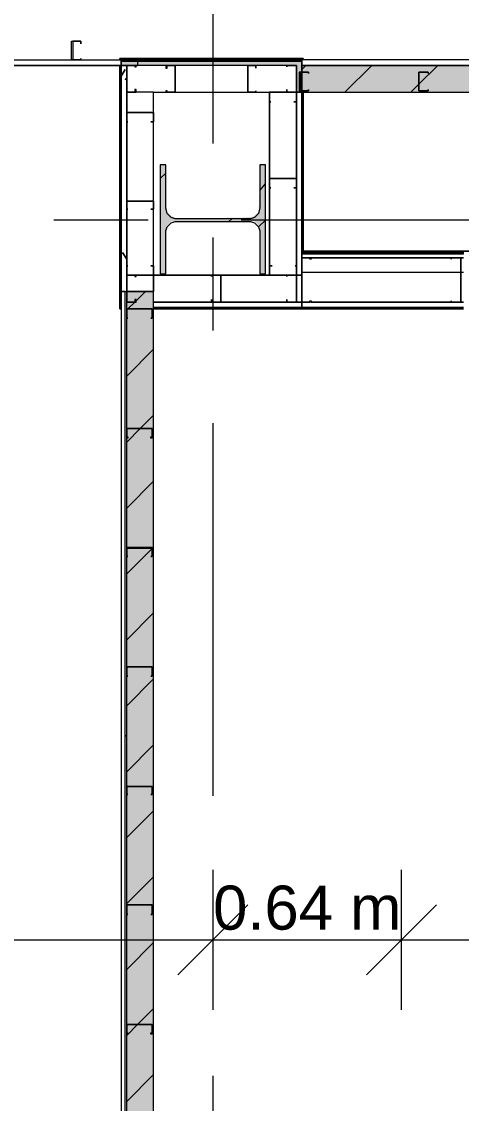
# Model space of a CAD drawing. Header units: metres. Extents: x -2 to 237, y -8 to 52.
# Drawn here: x 21.011 to 22.507, y 29.185 to 32.869 of the extents above; entities that cross this region are included whole.
import ezdxf

# ---------------------------------------------------------------- set-up
doc = ezdxf.new("R2010")
doc.units = ezdxf.units.M
doc.layers.add('HVAC - Ductos', color=5, linetype='Continuous', lineweight=0)
doc.layers.add('PDF_Text', color=7, linetype='Continuous', lineweight=0)
doc.layers.add('PDF_Geometry', color=7, linetype='Continuous', lineweight=0, true_color=0xaaaaaa)
doc.layers.add('PDF_Solid Fills', color=7, linetype='Continuous', lineweight=0, true_color=0xffffff)
doc.styles.add('PDF Helvetica', font='')
doc.styles.get('PDF Helvetica').set_extended_font_data('Helvetica')

msp = doc.modelspace()

# ---------------------------------------------------------------- hatches: boundary and pattern name
at = {"layer": 'PDF_Solid Fills', "lineweight": 0, "transparency": 33554559}
for points in [[(21.9453, 32.7197), (21.9453, 32.628), (21.9637, 32.628), (21.9637, 32.7334), (21.3497, 32.7334), (21.3497, 32.7197)], [(21.9637, 32.7197), (21.9637, 32.6281), (25.4274, 32.6281), (25.4274, 32.7197)], [(21.5009, 32.234), (21.5009, 32.3806), (21.4826, 32.3806), (21.4826, 32.0095), (21.5009, 32.0095), (21.5009, 32.1607), (21.5055, 32.1745), (21.5193, 32.1882), (21.8033, 32.1882), (21.8216, 32.1699), (21.8216, 32.0095), (21.8399, 32.0095), (21.8399, 32.3806), (21.8216, 32.3806), (21.8171, 32.2203), (21.8033, 32.2065), (21.7896, 32.2019), (21.533, 32.1973), (21.533, 32.2019), (21.5193, 32.2065), (21.5101, 32.2157), (21.5055, 32.2157), (21.5055, 32.234)]]:
    msp.add_hatch(color=256, dxfattribs=at).paths.add_polyline_path(points)
h = msp.add_hatch(color=256, dxfattribs=at)
h.paths.add_polyline_path([(21.3681, 26.1404), (21.4597, 26.1404), (21.4597, 31.95), (21.3681, 31.95), (21.3681, 28.2388), (21.4001, 28.2388), (21.3681, 28.2342)])
h.paths.add_polyline_path([(21.4597, 26.0168), (21.3681, 26.0168), (21.3681, 23.4099), (21.4597, 23.4099)])

# ---------------------------------------------------------------- linework, layer by layer
at = {"layer": 'HVAC - Ductos', "lineweight": 0}
for points in [[(21.6613, 29.9799), (21.6613, 29.7416), (21.6613, 29.5033)], [(22.3027, 29.5033), (22.3027, 29.7416), (22.3027, 29.9799)], [(21.7804, 29.8607), (21.6613, 29.7416), (21.5422, 29.6225)], [(22.4218, 29.8607), (22.3027, 29.7416), (22.1836, 29.6225)], [(11.1556, 29.7416), (12.466, 29.7416), (13.2632, 29.7416), (14.711, 29.7416), (18.028, 29.7416), (21.6613, 29.7416), (22.5409, 29.7416)]]:
    msp.add_lwpolyline(points, dxfattribs=at)
at = {"layer": 'PDF_Geometry', "lineweight": 0}
for points in [[(21.6613, 33.7231), (21.6613, 32.454)], [(21.2123, 32.7929), (21.2123, 32.7929)], [(7.4491, 32.7197), (7.4674, 32.7197), (9.0618, 32.7197), (9.0618, 32.738), (9.4421, 32.738), (9.4421, 32.7197), (21.4047, 32.7197)], [(21.9453, 32.628), (21.9637, 32.628), (21.9637, 32.6326), (21.9637, 32.6967), (21.9637, 32.738), (21.4047, 32.738), (21.4047, 32.7197), (9.4421, 32.7197), (9.4421, 32.738), (21.3497, 32.738), (21.3497, 32.628), (21.3497, 31.95), (21.3497, 26.1404), (21.4597, 26.1404), (21.4597, 31.95), (21.4597, 32.628), (21.7804, 32.628)], [(21.1848, 32.738), (21.1848, 32.738)], [(21.2123, 32.7426), (21.2123, 32.7426)], [(21.3497, 31.895), (21.3451, 31.8904), (21.3497, 31.8904), (21.3451, 31.8904), (21.3451, 32.7197), (21.3451, 31.8904), (21.3497, 31.895), (21.3497, 32.7197), (21.3497, 32.628)], [(21.3635, 31.95), (21.3497, 31.95), (21.3497, 32.628), (21.3497, 32.7197), (21.3497, 32.7334), (21.3497, 32.738), (21.3497, 32.7334), (21.9637, 32.7334), (21.9637, 32.7197), (21.9637, 32.6967), (21.9637, 32.6326), (21.9637, 32.628), (21.9637, 32.6326), (21.9637, 32.6967), (21.9637, 32.7197), (21.9637, 32.7334), (21.9637, 32.7197), (21.9637, 32.738), (21.9637, 32.7197), (25.4274, 32.7197), (21.9637, 32.7197)], [(21.3497, 32.7334), (21.3497, 32.7334)], [(21.3497, 32.7334), (21.3497, 31.95), (21.3497, 32.7334)], [(21.3497, 32.7197), (21.3497, 32.7197)], [(21.3635, 26.1404), (21.3635, 31.95), (21.3497, 31.95), (21.3497, 31.895), (21.3497, 32.7197)], [(22.5135, 32.0141), (22.5043, 32.0141), (21.9637, 32.0141), (21.9637, 32.005), (21.9453, 32.005), (21.9453, 32.3027), (21.9453, 32.005), (21.9637, 32.005), (21.9637, 32.628), (21.9637, 32.005), (21.9637, 32.0828), (21.9637, 32.628), (21.9453, 32.628), (21.9453, 32.7197), (21.3681, 32.7197), (21.3681, 32.628), (21.3681, 31.95), (21.4597, 31.95), (21.4597, 32.005), (21.8537, 32.005), (21.8537, 32.628), (21.8537, 32.005), (21.4597, 32.005), (21.4597, 31.95), (21.3681, 31.95)], [(21.7804, 32.7197), (21.7804, 32.7197)], [(21.7804, 32.7197), (21.7804, 32.7197)], [(21.9133, 32.7151), (21.9133, 32.7151)], [(21.9453, 32.7197), (21.9453, 32.7197)], [(21.9453, 32.7197), (21.9453, 32.7197)], [(21.8079, 32.7105), (21.8079, 32.7105)], [(21.9133, 32.6372), (21.9133, 32.6372)], [(21.7804, 32.628), (21.7804, 32.628)], [(21.7804, 32.628), (21.7804, 32.628)], [(21.8079, 32.6326), (21.8079, 32.6326)], [(21.8079, 32.628), (21.9133, 32.628)], [(21.8537, 32.628), (21.8537, 32.628)], [(21.8537, 32.628), (21.8537, 32.628)], [(21.9453, 32.628), (21.9453, 32.628)], [(21.9453, 32.628), (21.9453, 32.628)], [(21.9453, 32.628), (21.9453, 32.628)], [(21.9453, 32.628), (21.9453, 32.628)], [(21.9637, 32.628), (21.9637, 32.628)], [(21.9637, 32.628), (21.9637, 32.0828), (21.9637, 32.2753), (21.9637, 32.0828), (22.5135, 32.0828), (21.9637, 32.0828), (21.9683, 32.0874), (22.5135, 32.0874)], [(21.8583, 32.596), (21.8583, 32.596)], [(21.9362, 32.596), (21.9362, 32.596)], [(21.3726, 32.5272), (21.3726, 32.5272)], [(21.4505, 32.5272), (21.4505, 32.5272)], [(21.4826, 32.3348), (21.5009, 32.3531)], [(21.8216, 32.2935), (21.84, 32.3165)], [(21.8583, 32.3027), (21.8583, 32.3027)], [(21.9362, 32.3027), (21.9362, 32.3027)], [(21.3681, 32.2569), (21.3681, 32.2569)], [(21.3681, 32.2569), (21.3681, 32.2569)], [(21.3726, 32.2295), (21.3726, 32.2295)], [(21.4505, 32.2295), (21.4505, 32.2295)], [(21.7162, 32.1882), (21.7254, 32.1973)], [(21.4413, 32.1928), (21.1206, 32.1928)], [(23.0266, 32.1928), (21.7575, 32.1928)], [(21.8171, 32.1699), (21.84, 32.1928)], [(21.6613, 32.1332), (21.6613, 31.8171)], [(22.5135, 32.0141), (22.5043, 32.0141), (21.9637, 32.0141), (21.9637, 32.0645), (21.9637, 32.0782), (22.5135, 32.0782)], [(21.9637, 32.0645), (21.9637, 32.0645)], [(21.9637, 32.0645), (21.9637, 32.0645)], [(22.5135, 32.0645), (21.9637, 32.0645), (22.5135, 32.0645)], [(22.4722, 32.0599), (22.4722, 32.0599)], [(21.3726, 32.037), (21.3726, 32.037)], [(21.4505, 32.037), (21.4505, 32.037)], [(21.8629, 32.037), (21.8629, 32.037)], [(21.9408, 32.037), (21.9408, 32.037)], [(21.3681, 32.005), (21.3681, 32.005)], [(21.3681, 32.005), (21.3681, 32.005)], [(21.6567, 32.0004), (21.6567, 32.0004)], [(21.8537, 32.005), (21.8537, 32.005)], [(21.8537, 32.005), (21.8537, 32.005)], [(21.9133, 32.0004), (21.9133, 32.0004)], [(21.9453, 32.005), (21.9453, 32.005)], [(21.9453, 32.005), (21.9453, 32.005)], [(21.9637, 32.005), (21.9637, 32.005)], [(21.3681, 26.1404), (21.3681, 31.9133)], [(21.6567, 31.9224), (21.6567, 31.9224)], [(21.6888, 31.9133), (21.6888, 31.9133)], [(21.6888, 31.9133), (21.6888, 31.9133)], [(21.9133, 31.9224), (21.9133, 31.9224)], [(21.9453, 31.9133), (21.9453, 31.9133)], [(21.9453, 31.9133), (21.9453, 31.9133)], [(21.9637, 31.9133), (21.9637, 31.9133)], [(21.9637, 31.9133), (21.9637, 31.9133)], [(22.4722, 31.9179), (22.4722, 31.9179)], [(22.5135, 31.9133), (22.4997, 31.9133), (22.5135, 31.9133)], [(22.5135, 31.895), (21.9637, 31.895), (21.4597, 31.895), (21.9637, 31.895), (21.9637, 31.8904), (22.5135, 31.8904), (21.9637, 31.8904), (21.4597, 31.8904), (21.9637, 31.8904), (21.9637, 31.895), (22.5135, 31.895), (21.9637, 31.895), (22.5135, 31.895)], [(21.4597, 31.895), (21.9637, 31.895), (21.4597, 31.895)], [(22.5135, 31.895), (21.9637, 31.895), (22.5135, 31.895)], [(21.9637, 31.895), (21.9637, 31.895)], [(21.3726, 31.8583), (21.3726, 31.8583)], [(21.4505, 31.8583), (21.4505, 31.8583)], [(21.6613, 31.501), (21.6613, 30.2318)], [(21.3681, 31.4826), (21.3681, 31.4826)], [(21.3681, 31.4826), (21.3681, 31.4826)], [(21.4551, 31.4826), (21.4551, 31.4826)], [(21.4551, 31.4826), (21.4551, 31.4826)], [(21.3681, 31.0749), (21.3681, 31.0749)], [(21.4551, 31.0749), (21.4551, 31.0749)], [(21.3726, 31.0474), (21.3726, 31.0474)], [(21.4505, 31.0474), (21.4505, 31.0474)], [(21.3681, 30.6717), (21.3681, 30.6717)], [(21.3681, 30.6717), (21.3681, 30.6717)], [(21.4551, 30.6717), (21.4551, 30.6717)], [(21.4551, 30.6717), (21.4551, 30.6717)], [(21.3726, 30.6396), (21.3726, 30.6396)], [(21.4505, 30.6396), (21.4505, 30.6396)], [(21.3681, 30.2639), (21.3681, 30.2639)], [(21.3681, 30.2639), (21.3681, 30.2639)], [(21.4551, 30.2639), (21.4551, 30.2639)], [(21.4551, 30.2639), (21.4551, 30.2639)], [(21.3726, 30.2364), (21.3726, 30.2364)], [(21.4505, 30.2364), (21.4505, 30.2364)], [(21.6613, 29.9111), (21.6613, 29.595)], [(21.3726, 29.8286), (21.3726, 29.8286)], [(21.4505, 29.8286), (21.4505, 29.8286)], [(21.3681, 29.453), (21.3681, 29.453)], [(21.3681, 29.453), (21.3681, 29.453)], [(21.4551, 29.453), (21.4551, 29.453)], [(21.4551, 29.453), (21.4551, 29.453)], [(21.6613, 29.2788), (21.6613, 28.0097)]]:
    msp.add_lwpolyline(points, dxfattribs=at)
for points in [[(21.1848, 32.738), (21.1802, 32.738), (21.1802, 32.7975), (21.1802, 32.8021), (21.1848, 32.8021), (21.2123, 32.8021), (21.2123, 32.7929), (21.2123, 32.8021), (21.1848, 32.8021), (21.1848, 32.7975), (21.1848, 32.738), (21.2123, 32.738)], [(21.2123, 32.7426), (21.2123, 32.738)], [(21.3451, 32.7426), (21.3451, 32.738)], [(21.9683, 32.7426), (21.3451, 32.7426), (21.3497, 32.738), (21.4047, 32.738), (21.3497, 32.738), (21.9637, 32.738), (21.9683, 32.7426), (21.9683, 32.738)], [(21.3497, 31.95), (21.3681, 31.95), (21.3681, 32.7197), (21.3497, 32.7197)], [(21.4001, 32.7197), (21.3681, 32.7197), (21.3681, 32.628), (21.4001, 32.628), (21.4001, 32.6372), (21.3955, 32.6372), (21.3955, 32.628), (21.3681, 32.628), (21.3681, 32.7197), (21.3955, 32.7197), (21.3955, 32.7151), (21.4001, 32.7151)], [(21.5009, 32.628), (21.533, 32.628), (21.533, 32.7197), (21.5009, 32.7197), (21.5009, 32.7105), (21.5055, 32.7105), (21.5055, 32.7197), (21.533, 32.7197), (21.533, 32.628), (21.5055, 32.628), (21.5055, 32.6326), (21.5009, 32.6326)], [(21.7804, 32.628), (21.7804, 32.7197), (21.8079, 32.7197), (21.8079, 32.7105), (21.8079, 32.7197), (21.7804, 32.7197), (21.7804, 32.628), (21.8079, 32.628)], [(21.9133, 32.7151), (21.9133, 32.7197)], [(21.9453, 32.7197), (21.9453, 32.628), (21.9133, 32.628), (21.9133, 32.6372), (21.9133, 32.628), (21.9453, 32.628), (21.9453, 32.7197), (21.9133, 32.7197)], [(21.9637, 32.628), (25.4274, 32.628), (25.4274, 32.738), (21.9637, 32.738), (21.9637, 32.6967), (21.9637, 32.6326)], [(21.9866, 32.6967), (21.9591, 32.6967), (21.9545, 32.6967), (21.9545, 32.6372), (21.9545, 32.6326), (21.9591, 32.6326), (21.9866, 32.6326), (21.9866, 32.6372), (21.9866, 32.6326), (21.9591, 32.6326), (21.9591, 32.6372), (21.9591, 32.6967), (21.9866, 32.6967), (21.9866, 32.6922)], [(22.3943, 32.6967), (22.3623, 32.6967), (22.3623, 32.6372), (22.3623, 32.6326), (22.3943, 32.6326), (22.3943, 32.6372), (22.3943, 32.6326), (22.3623, 32.6326), (22.3623, 32.6372), (22.3623, 32.6967), (22.3943, 32.6967), (22.3943, 32.6922)], [(21.4597, 32.628), (21.3681, 32.628), (21.3681, 31.95), (21.4597, 31.95)], [(21.8079, 32.6326), (21.8079, 32.628)], [(21.8537, 32.628), (21.9453, 32.628), (21.9453, 32.596), (21.9362, 32.596), (21.9453, 32.596), (21.9453, 32.628), (21.8537, 32.628), (21.8537, 32.596)], [(22.5135, 32.0874), (25.4274, 32.0874), (22.5135, 32.0874), (21.9683, 32.0874), (21.9683, 32.628), (21.9683, 32.0874), (21.9637, 32.0828), (22.5135, 32.0828)], [(21.8583, 32.596), (21.8537, 32.596)], [(21.9453, 32.3302), (21.9453, 32.596)], [(21.3681, 32.5547), (21.3681, 32.5593), (21.4551, 32.5593), (21.4597, 32.5593), (21.4597, 32.5547), (21.4597, 32.5272), (21.4505, 32.5272), (21.4597, 32.5272), (21.4597, 32.5547), (21.4551, 32.5593), (21.3681, 32.5593), (21.3681, 32.5547), (21.3681, 32.5272)], [(21.3726, 32.5272), (21.3681, 32.5272)], [(21.84, 32.0095), (21.84, 32.3806), (21.8216, 32.3806), (21.8216, 32.234), (21.8171, 32.2157), (21.8033, 32.2019), (21.7896, 32.1973), (21.533, 32.1973), (21.5193, 32.2019), (21.5055, 32.2157), (21.5009, 32.234), (21.5009, 32.3806), (21.4826, 32.3806), (21.4826, 32.0095), (21.5009, 32.0095), (21.5009, 32.1561), (21.5055, 32.1699), (21.5193, 32.1836), (21.533, 32.1882), (21.7896, 32.1882), (21.8033, 32.1836), (21.8171, 32.1699), (21.8216, 32.1561), (21.8216, 32.0095)], [(21.8537, 32.3302), (21.8537, 32.3348), (21.9453, 32.3348), (21.9453, 32.3302), (21.9453, 32.3027), (21.9362, 32.3027), (21.9453, 32.3027), (21.9453, 32.3302), (21.9453, 32.3348), (21.8537, 32.3348), (21.8537, 32.3302), (21.8537, 32.3027)], [(21.8583, 32.3027), (21.8537, 32.3027)], [(21.3681, 32.2569), (21.4551, 32.2569), (21.4597, 32.2569), (21.4597, 32.2295), (21.4505, 32.2295), (21.4597, 32.2295), (21.4597, 32.2569), (21.4551, 32.2569), (21.3681, 32.2569), (21.3681, 32.2295)], [(21.3726, 32.2295), (21.3681, 32.2295)], [(22.5135, 32.0782), (22.5135, 32.0828), (21.9637, 32.0828), (21.9637, 32.0782)], [(21.9637, 31.9133), (21.9637, 32.0645), (21.9957, 32.0645), (21.9957, 32.0599), (21.9911, 32.0599), (21.9911, 32.0645), (21.9637, 32.0645), (21.9637, 31.9133), (21.9911, 31.9133), (21.9911, 31.9179), (21.9957, 31.9179), (21.9957, 31.9133)], [(22.4722, 32.0599), (22.4722, 32.0645)], [(22.4997, 32.0645), (22.5043, 32.0645), (22.5043, 31.9133), (22.4997, 31.9133), (22.4722, 31.9133), (22.4722, 31.9179), (22.4722, 31.9133), (22.4997, 31.9133), (22.5043, 31.9133), (22.5043, 32.0645), (22.4997, 32.0645), (22.4722, 32.0645)], [(21.4597, 32.005), (21.4551, 32.005), (21.3681, 32.005), (21.3681, 32.037), (21.3726, 32.037), (21.3681, 32.037), (21.3681, 32.005), (21.4551, 32.005), (21.4597, 32.005), (21.4597, 32.037)], [(21.4505, 32.037), (21.4597, 32.037)], [(21.9453, 32.005), (21.8537, 32.005), (21.8537, 32.037), (21.8629, 32.037), (21.8537, 32.037), (21.8537, 32.005), (21.9453, 32.005), (21.9453, 32.037)], [(21.9408, 32.037), (21.9453, 32.037)], [(21.4001, 32.005), (21.3681, 32.005), (21.3681, 32.0004), (21.3681, 31.9133), (21.4001, 31.9133), (21.4001, 31.9224), (21.3955, 31.9224), (21.3955, 31.9133), (21.3681, 31.9133), (21.3681, 32.0004), (21.3681, 32.005), (21.3955, 32.005), (21.3955, 32.0004), (21.4001, 32.0004)], [(21.4597, 31.9133), (21.9637, 31.9133), (21.9637, 32.005), (21.9637, 31.9133), (21.9637, 31.895), (21.9637, 31.9133)], [(21.6567, 32.0004), (21.6567, 32.005)], [(21.6888, 32.005), (21.6888, 32.0004), (21.6888, 31.9133), (21.6567, 31.9133), (21.6567, 31.9224), (21.6567, 31.9133), (21.6888, 31.9133), (21.6888, 32.0004), (21.6888, 32.005), (21.6567, 32.005)], [(21.9133, 32.0004), (21.9133, 32.005)], [(21.9453, 32.005), (21.9453, 32.0004), (21.9453, 31.9133), (21.9133, 31.9133), (21.9133, 31.9224), (21.9133, 31.9133), (21.9453, 31.9133), (21.9453, 32.0004), (21.9453, 32.005), (21.9133, 32.005)], [(21.9957, 31.9133), (22.4722, 31.9133)], [(21.3681, 31.8858), (21.3681, 31.8904), (21.4551, 31.8904), (21.4551, 31.8858), (21.4551, 31.8583), (21.4505, 31.8583), (21.4551, 31.8583), (21.4551, 31.8858), (21.4551, 31.8904), (21.3681, 31.8904), (21.3681, 31.8858), (21.3681, 31.8583)], [(21.4597, 31.895), (21.9637, 31.895)], [(21.3726, 31.8583), (21.3681, 31.8583)], [(21.3681, 31.4826), (21.4551, 31.4826), (21.4551, 31.4506), (21.4505, 31.4506), (21.4505, 31.4552), (21.4551, 31.4552), (21.4551, 31.4826), (21.3681, 31.4826), (21.3681, 31.4552), (21.3726, 31.4552), (21.3726, 31.4506), (21.3681, 31.4506)], [(21.3681, 31.0749), (21.3681, 31.0795), (21.4551, 31.0795), (21.4551, 31.0749), (21.4551, 31.0474), (21.4505, 31.0474), (21.4551, 31.0474), (21.4551, 31.0749), (21.3681, 31.0749), (21.3681, 31.0474)], [(21.3726, 31.0474), (21.3681, 31.0474)], [(21.3681, 30.6717), (21.4551, 30.6717), (21.4551, 30.6396), (21.4505, 30.6396), (21.4551, 30.6396), (21.4551, 30.6717), (21.3681, 30.6717), (21.3681, 30.6396)], [(21.3726, 30.6396), (21.3681, 30.6396)], [(21.3681, 30.2639), (21.4551, 30.2639), (21.4551, 30.2364), (21.4505, 30.2364), (21.4551, 30.2364), (21.4551, 30.2639), (21.3681, 30.2639), (21.3681, 30.2364)], [(21.3726, 30.2364), (21.3681, 30.2364)], [(21.3681, 29.8562), (21.3681, 29.8607), (21.4551, 29.8607), (21.4551, 29.8562), (21.4551, 29.8286), (21.4505, 29.8286), (21.4551, 29.8286), (21.4551, 29.8562), (21.4551, 29.8607), (21.3681, 29.8607), (21.3681, 29.8562), (21.3681, 29.8286)], [(21.3726, 29.8286), (21.3681, 29.8286)], [(21.3681, 29.453), (21.4551, 29.453), (21.4551, 29.4209), (21.4505, 29.4209), (21.4505, 29.4255), (21.4551, 29.4255), (21.4551, 29.453), (21.3681, 29.453), (21.3681, 29.4255), (21.3726, 29.4255), (21.3726, 29.4209), (21.3681, 29.4209)]]:
    msp.add_lwpolyline(points, close=True, dxfattribs=at)
at = {"layer": 'PDF_Geometry', "color": 7, "lineweight": 0, "true_color": 0xffffff}
for points in [[(21.8491, 32.7334), (21.8491, 32.7334)], [(21.3681, 30.4334), (21.3635, 30.438)]]:
    msp.add_lwpolyline(points, dxfattribs=at)
at = {"layer": 'PDF_Geometry', "color": 254, "lineweight": 0, "true_color": 0xd4d4d4}
for points in [[(21.9637, 32.7059), (21.9774, 32.7197)], [(22.1103, 32.628), (22.2019, 32.7197)], [(22.3348, 32.628), (22.3623, 32.6555), (22.4264, 32.7197)], [(21.3681, 31.8858), (21.3726, 31.8904), (21.3955, 31.9133), (21.4322, 31.95)], [(21.3681, 31.6613), (21.4597, 31.7529)], [(21.3681, 31.4368), (21.4139, 31.4826), (21.4597, 31.5284)], [(21.3681, 31.2123), (21.4597, 31.3039)], [(21.3681, 30.9878), (21.4597, 31.0795)], [(21.3681, 30.7633), (21.4597, 30.855)], [(21.3681, 30.5388), (21.4597, 30.6305)], [(21.3681, 30.3143), (21.4597, 30.406)], [(21.3681, 30.0898), (21.4597, 30.1815)], [(21.3681, 29.8653), (21.4597, 29.9569)], [(21.3681, 29.6408), (21.4597, 29.7324)], [(21.3681, 29.4163), (21.4047, 29.453), (21.4597, 29.5079)], [(21.3681, 29.1918), (21.4597, 29.2834)]]:
    msp.add_lwpolyline(points, dxfattribs=at)
at = {"layer": 'PDF_Geometry', "color": 7, "lineweight": 0, "true_color": 0xffffff}
for points in [[(21.3497, 32.683), (21.3635, 32.7059)], [(21.3635, 32.6738), (21.3681, 32.6692)], [(21.3543, 32.0828), (21.3681, 32.0599)]]:
    msp.add_lwpolyline(points, close=True, dxfattribs=at)
at = {"layer": 'PDF_Geometry', "color": 254, "lineweight": 0, "true_color": 0xd2d2d2}
for points in [[(21.7804, 32.6326), (21.7804, 32.6326)], [(21.8537, 32.3257), (21.8537, 32.3257)], [(21.8583, 32.3348), (21.8629, 32.3348)], [(21.4047, 32.2569), (21.4047, 32.2569)], [(22.5043, 31.9683), (22.5043, 31.9683)], [(21.9408, 31.9133), (21.9453, 31.9133), (21.9453, 31.9179)], [(21.9637, 31.9316), (21.9637, 31.9316)], [(21.4139, 31.8904), (21.4185, 31.8904)], [(21.4231, 30.2639), (21.4231, 30.2639)], [(21.3955, 29.8607), (21.4001, 29.8607)], [(21.3681, 29.8286), (21.3681, 29.8286)]]:
    msp.add_lwpolyline(points, dxfattribs=at)

# ---------------------------------------------------------------- texts
at = {"layer": 'PDF_Text', "lineweight": 0, "insert": (21.6621, 29.8504), "char_height": 0.15002, "attachment_point": 4, "style": 'PDF Helvetica'}
msp.add_mtext('0.64 m', dxfattribs=at)

doc.saveas('drawing.dxf')
